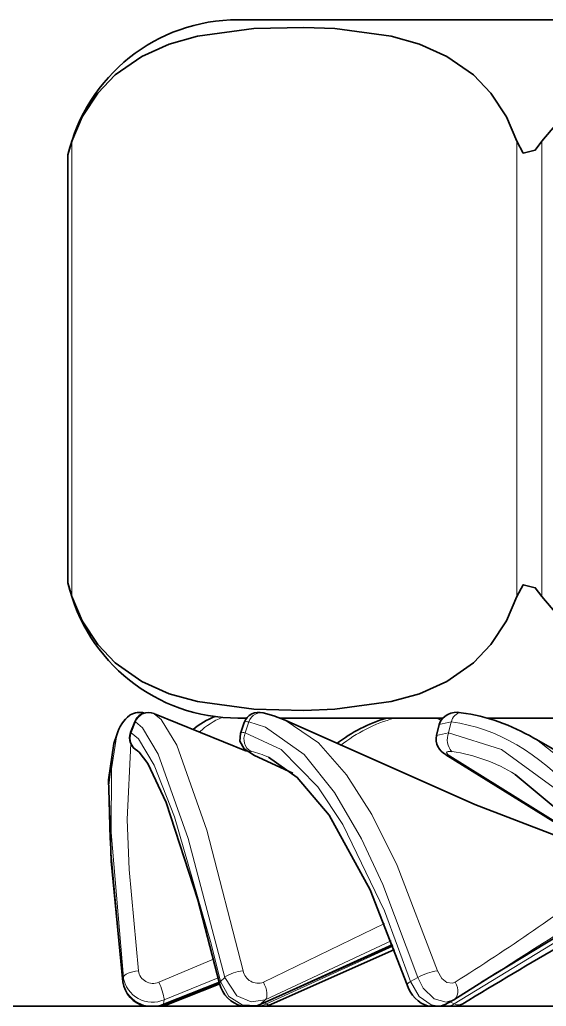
# Model space of a CAD drawing. Extents: x 315 to 857, y 212 to 651.
# Drawn here: x 450.466 to 452.277, y 225.786 to 229.177 of the extents above; entities that cross this region are included whole.
import ezdxf

# ---------------------------------------------------------------- set-up
doc = ezdxf.new("R2010")
doc.units = 0

msp = doc.modelspace()

# ---------------------------------------------------------------- linework, layer by layer
at = {"color": 7, "lineweight": 35, "ltscale": 0.009401}
msp.add_line((451.2166, 229.1768), (451.5926, 229.1768), dxfattribs=at)
at = {"color": 7, "lineweight": 35, "ltscale": 0.11937}
msp.add_line((451.5926, 229.1768), (456.3674, 229.1768), dxfattribs=at)
at = {"color": 7, "lineweight": 35, "ltscale": 0.001228}
for p, q in [((450.6454, 228.7594), (450.632, 228.7121)), ((450.6454, 227.1941), (450.632, 227.2414))]:
    msp.add_line(p, q, dxfattribs=at)
at = {"color": 7, "lineweight": 13, "ltscale": 0.039132}
for p, q in [((450.6454, 228.7594), (450.6454, 227.1941)), ((452.1754, 228.7594), (452.1754, 227.1941)), ((452.262, 228.7594), (452.262, 227.1941))]:
    msp.add_line(p, q, dxfattribs=at)
at = {"color": 7, "lineweight": 35, "ltscale": 0.036768}
msp.add_line((450.632, 228.7121), (450.632, 227.2414), dxfattribs=at)
at = {"color": 7, "lineweight": 13, "ltscale": 3.13386e-05}
msp.add_line((450.9272, 226.7926), (450.9283, 226.792), dxfattribs=at)
at = {"color": 7, "lineweight": 35, "ltscale": 0.008546}
msp.add_line((450.9293, 226.7919), (451.2461, 226.6635), dxfattribs=at)
at = {"color": 7, "lineweight": 35, "ltscale": 0.000948212}
msp.add_line((451.3396, 226.7848), (451.303, 226.7946), dxfattribs=at)
at = {"color": 7, "lineweight": 35, "ltscale": 0.001059}
msp.add_line((451.3792, 226.7697), (451.3396, 226.7848), dxfattribs=at)
at = {"color": 7, "lineweight": 35, "ltscale": 0.001002}
msp.add_line((450.8618, 226.7644), (450.8473, 226.727), dxfattribs=at)
at = {"color": 7, "lineweight": 13, "ltscale": 0.001003}
msp.add_line((450.8641, 226.764), (450.8497, 226.7265), dxfattribs=at)
at = {"color": 7, "lineweight": 13, "ltscale": 5.97095e-05}
msp.add_line((450.8618, 226.7644), (450.8641, 226.764), dxfattribs=at)
at = {"color": 7, "lineweight": 35, "ltscale": 0.000727844}
msp.add_line((451.2166, 226.7768), (451.2457, 226.7768), dxfattribs=at)
at = {"color": 7, "lineweight": 35, "ltscale": 0.000985937}
msp.add_line((451.2376, 226.7615), (451.2249, 226.7242), dxfattribs=at)
at = {"color": 7, "lineweight": 13, "ltscale": 0.000986885}
msp.add_line((451.2539, 226.764), (451.2415, 226.7265), dxfattribs=at)
at = {"color": 7, "lineweight": 35, "ltscale": 0.00575}
msp.add_line((451.3626, 226.7768), (451.5926, 226.7768), dxfattribs=at)
at = {"color": 7, "lineweight": 35, "ltscale": 0.008212}
msp.add_line((451.5926, 226.7768), (451.9211, 226.7768), dxfattribs=at)
at = {"color": 7, "lineweight": 35, "ltscale": 0.00096184}
msp.add_line((451.909, 226.7545), (451.8996, 226.7171), dxfattribs=at)
at = {"color": 7, "lineweight": 13, "ltscale": 0.000390812}
msp.add_line((451.9148, 226.7685), (451.9015, 226.7767), dxfattribs=at)
at = {"color": 7, "lineweight": 13, "ltscale": 0.001048}
msp.add_line((451.909, 226.7545), (451.9498, 226.764), dxfattribs=at)
at = {"color": 7, "lineweight": 13, "ltscale": 0.000963352}
msp.add_line((451.9498, 226.764), (451.9408, 226.7265), dxfattribs=at)
at = {"color": 7, "lineweight": 35, "ltscale": 0.018459}
msp.add_line((452.0744, 226.7768), (452.8128, 226.7768), dxfattribs=at)
at = {"color": 7, "lineweight": 35, "ltscale": 0.000807265}
msp.add_line((450.8003, 226.7198), (450.7901, 226.6892), dxfattribs=at)
at = {"color": 7, "lineweight": 13, "ltscale": 6.23198e-05}
msp.add_line((450.8497, 226.7265), (450.8473, 226.727), dxfattribs=at)
at = {"color": 7, "lineweight": 13, "ltscale": 0.001056}
msp.add_line((451.9408, 226.7265), (451.8996, 226.7171), dxfattribs=at)
at = {"color": 7, "lineweight": 35, "ltscale": 0.000257436}
msp.add_line((452.2427, 226.703), (452.2339, 226.7082), dxfattribs=at)
at = {"color": 7, "lineweight": 35, "ltscale": 0.003623}
msp.add_line((451.2735, 226.6479), (451.4051, 226.5872), dxfattribs=at)
at = {"color": 7, "lineweight": 13, "ltscale": 0.003448}
msp.add_line((451.2778, 226.6467), (451.403, 226.5889), dxfattribs=at)
at = {"color": 7, "lineweight": 13, "ltscale": 0.000342669}
msp.add_line((451.9448, 226.6467), (451.9317, 226.6508), dxfattribs=at)
at = {"color": 7, "lineweight": 35, "ltscale": 0.014263}
msp.add_line((451.9317, 226.6508), (452.4164, 226.3497), dxfattribs=at)
at = {"color": 7, "lineweight": 13, "ltscale": 0.013687}
msp.add_line((451.9448, 226.6467), (452.41, 226.3581), dxfattribs=at)
at = {"color": 7, "lineweight": 13, "ltscale": 0.011573}
msp.add_line((451.7204, 226.071), (451.3039, 225.869), dxfattribs=at)
at = {"color": 7, "lineweight": 13, "ltscale": 0.012428}
msp.add_line((451.2956, 225.7943), (451.7483, 225.9996), dxfattribs=at)
at = {"color": 7, "lineweight": 13, "ltscale": 0.011962}
msp.add_line((451.7438, 226.0114), (451.3106, 225.8082), dxfattribs=at)
at = {"color": 7, "lineweight": 13, "ltscale": 0.010462}
msp.add_line((451.9606, 225.7943), (452.3174, 226.013), dxfattribs=at)
at = {"color": 7, "lineweight": 35, "ltscale": 0.012517}
msp.add_line((451.7492, 225.997), (451.2924, 225.7921), dxfattribs=at)
at = {"color": 7, "lineweight": 13, "ltscale": 0.011984}
msp.add_line((451.3145, 225.7943), (451.7508, 225.9928), dxfattribs=at)
at = {"color": 7, "lineweight": 35, "ltscale": 0.011646}
msp.add_line((451.7552, 225.981), (451.3294, 225.7921), dxfattribs=at)
at = {"color": 7, "lineweight": 13, "ltscale": 0.005108}
msp.add_line((451.1327, 225.9479), (450.9443, 225.869), dxfattribs=at)
at = {"color": 7, "lineweight": 35, "ltscale": 0.004242}
msp.add_line((452.1025, 225.8996), (451.959, 225.8091), dxfattribs=at)
at = {"color": 7, "lineweight": 13, "ltscale": 0.000352029}
msp.add_line((450.8212, 225.8717), (450.8229, 225.8857), dxfattribs=at)
at = {"color": 7, "lineweight": 35, "ltscale": 0.005201}
msp.add_line((451.1525, 225.868), (450.9592, 225.7912), dxfattribs=at)
at = {"color": 7, "lineweight": 13, "ltscale": 0.005148}
msp.add_line((450.9607, 225.7943), (451.1518, 225.871), dxfattribs=at)
at = {"color": 7, "lineweight": 13, "ltscale": 0.005026}
msp.add_line((451.149, 225.8845), (450.963, 225.8082), dxfattribs=at)
at = {"color": 7, "lineweight": 13, "ltscale": 0.004987}
msp.add_line((450.9672, 225.7943), (451.1523, 225.8686), dxfattribs=at)
at = {"color": 7, "lineweight": 35, "ltscale": 0.00489}
msp.add_line((451.1538, 225.8632), (450.972, 225.7911), dxfattribs=at)
at = {"color": 7, "lineweight": 13, "ltscale": 0.000501773}
msp.add_line((451.1566, 225.8717), (451.1711, 225.8857), dxfattribs=at)
at = {"color": 7, "lineweight": 13, "ltscale": 0.000724587}
msp.add_line((451.8099, 225.8717), (451.8353, 225.8857), dxfattribs=at)
at = {"color": 7, "lineweight": 13, "ltscale": 0.000353578}
msp.add_line((450.9607, 225.7943), (450.963, 225.8082), dxfattribs=at)
at = {"color": 7, "lineweight": 13, "ltscale": 0.000512874}
msp.add_line((451.2956, 225.7943), (451.3106, 225.8082), dxfattribs=at)
at = {"color": 7, "lineweight": 13, "ltscale": 0.000215483}
msp.add_line((451.3145, 225.7943), (451.3072, 225.7988), dxfattribs=at)
at = {"color": 7, "lineweight": 35, "ltscale": 0.000723988}
msp.add_line((451.9291, 225.7928), (451.9546, 225.8065), dxfattribs=at)
at = {"color": 7, "lineweight": 13, "ltscale": 0.000432022}
msp.add_line((451.9606, 225.7943), (451.9449, 225.8013), dxfattribs=at)
at = {"color": 7, "lineweight": 35, "ltscale": 0.00012804}
msp.add_line((451.9546, 225.8065), (451.959, 225.8091), dxfattribs=at)
at = {"color": 7, "lineweight": 35, "ltscale": 0.000487718}
msp.add_line((451.9894, 225.7948), (451.9716, 225.7869), dxfattribs=at)
at = {"color": 7, "lineweight": 35}
msp.add_line((453.792, 225.7869), (397.412, 225.7869), dxfattribs=at)
at = {"color": 7, "lineweight": 35, "ltscale": 0.00034937}
msp.add_line((450.9459, 225.7869), (450.9592, 225.7912), dxfattribs=at)
at = {"color": 7, "lineweight": 35, "ltscale": 0.000346231}
msp.add_line((450.9588, 225.7869), (450.972, 225.7911), dxfattribs=at)
at = {"color": 7, "lineweight": 13, "ltscale": 8.56465e-05}
msp.add_line((450.9592, 225.7912), (450.9607, 225.7943), dxfattribs=at)
at = {"color": 7, "lineweight": 13, "ltscale": 0.000142202}
msp.add_line((450.972, 225.7911), (450.9672, 225.7943), dxfattribs=at)
at = {"color": 7, "lineweight": 35, "ltscale": 0.000390066}
msp.add_line((451.2777, 225.7869), (451.2924, 225.7921), dxfattribs=at)
at = {"color": 7, "lineweight": 35, "ltscale": 0.00038347}
msp.add_line((451.3294, 225.7921), (451.315, 225.7869), dxfattribs=at)
at = {"color": 7, "lineweight": 35, "ltscale": 0.000395698}
msp.add_line((451.9144, 225.7869), (451.9291, 225.7928), dxfattribs=at)
at = {"color": 7, "lineweight": 35}
for points in [[(450.6454, 228.7594), (450.6806, 228.8425), (450.7343, 228.9243), (450.7947, 228.9872), (450.886, 229.0508), (450.9802, 229.0929), (451.0771, 229.1202), (451.2708, 229.1463), (451.4429, 229.1506)], [(452.1754, 228.7594), (452.1403, 228.8425), (452.0865, 228.9243), (452.0261, 228.9872), (451.9348, 229.0508), (451.8406, 229.0929), (451.7438, 229.1202), (451.55, 229.1463), (451.4429, 229.1506)], [(452.262, 228.7594), (452.3323, 228.8425), (452.4397, 228.9243), (452.5606, 228.9872), (452.7432, 229.0508), (452.9316, 229.0929), (453.1253, 229.1202), (453.5128, 229.1463), (454.127, 229.1442), (454.537, 229.1107), (454.7412, 229.0753), (455.0163, 228.9902), (455.1441, 228.9245), (455.2426, 228.8509), (455.322, 228.7594)], [(452.262, 228.7594), (452.2391, 228.7289), (452.1976, 228.7184), (452.1754, 228.7594)], [(452.262, 227.1941), (452.2391, 227.2246), (452.1976, 227.2351), (452.1754, 227.1941)], [(450.6454, 227.1941), (450.6806, 227.1111), (450.7343, 227.0292), (450.7947, 226.9663), (450.886, 226.9027), (450.9802, 226.8607), (451.0771, 226.8333), (451.2708, 226.8072), (451.4429, 226.8029)], [(452.1754, 227.1941), (452.1403, 227.1111), (452.0865, 227.0292), (452.0261, 226.9663), (451.9348, 226.9027), (451.8406, 226.8607), (451.7438, 226.8333), (451.55, 226.8072), (451.4429, 226.8029)], [(452.262, 227.1941), (452.3323, 227.1111), (452.4397, 227.0292), (452.5606, 226.9663), (452.7432, 226.9027), (452.9316, 226.8607), (453.1253, 226.8333), (453.5128, 226.8072), (454.127, 226.8093), (454.537, 226.8428), (454.7412, 226.8782), (455.0163, 226.9633), (455.1441, 227.0291), (455.2426, 227.1026), (455.322, 227.1941)], [(451.3792, 226.7697), (452.0311, 226.48), (452.3033, 226.3754), (452.4231, 226.3406)], [(451.274, 226.6477), (451.2374, 226.671), (451.2231, 226.698), (451.2249, 226.7242)], [(450.7901, 226.6892), (450.7719, 226.5645), (450.7802, 226.2846), (450.8212, 225.8702)], [(452.2427, 226.703), (452.6584, 226.465), (452.905, 226.3542), (452.9873, 226.3306)], [(450.8708, 226.6645), (450.8773, 226.6593), (450.9062, 226.621), (450.9701, 226.4866), (451.0786, 226.1525), (451.1534, 225.8643)], [(451.3211, 226.6423), (451.4207, 226.5732), (451.5301, 226.4429), (451.6711, 226.1864), (451.7981, 225.8601)], [(452.1704, 226.5831), (452.3423, 226.4392), (452.5017, 226.2221), (452.6607, 225.899), (452.6772, 225.8578)], [(452.5444, 226.1473), (452.3266, 226.0337), (452.0542, 225.8696)]]:
    msp.add_lwpolyline(points, dxfattribs=at)
at = {"color": 7, "lineweight": 13}
for points in [[(451.2341, 225.9081), (451.1091, 226.3917), (451.0064, 226.6833), (450.9529, 226.7714), (450.9283, 226.792)], [(451.1711, 225.8857), (451.0457, 226.363), (450.9423, 226.6531), (450.8887, 226.7428), (450.8641, 226.764)], [(451.8353, 225.8857), (451.7152, 226.2055), (451.6419, 226.3619), (451.5491, 226.521), (451.4438, 226.6514), (451.3108, 226.7459), (451.2539, 226.764)], [(451.9023, 225.9081), (451.7635, 226.2706), (451.6765, 226.4451), (451.5895, 226.5816), (451.4931, 226.6916), (451.3792, 226.7697)], [(450.8229, 225.8857), (450.7805, 226.3834), (450.7814, 226.6027), (450.8003, 226.7198)], [(450.8497, 226.7265), (450.8743, 226.705), (450.9289, 226.6147), (450.9989, 226.4376), (451.1247, 226.0009), (451.1566, 225.8717)], [(451.2415, 226.7265), (451.3647, 226.6686), (451.4914, 226.5408), (451.5777, 226.4114), (451.7204, 226.115), (451.8099, 225.8717)], [(451.9408, 226.7265), (452.1228, 226.6683), (452.3007, 226.5395), (452.415, 226.411), (452.514, 226.2648), (452.5979, 226.1106), (452.7023, 225.8717)], [(450.7901, 226.6892), (450.7719, 226.5364), (450.7757, 226.3629), (450.8212, 225.8717)], [(450.8745, 225.9081), (450.843, 226.257), (450.8355, 226.4285), (450.848, 226.69)], [(452.7983, 225.9081), (452.7214, 226.0897), (452.6294, 226.2693), (452.5185, 226.4406), (452.3892, 226.5891), (452.2427, 226.703)], [(451.2619, 226.662), (451.257, 226.6627), (451.2555, 226.6625), (451.2545, 226.6617), (451.2553, 226.66), (451.2622, 226.6548), (451.2778, 226.6467)], [(451.953, 226.662), (451.9396, 226.6623), (451.9356, 226.6609), (451.9346, 226.6598), (451.9341, 226.6584), (451.9344, 226.6564), (451.938, 226.6516), (451.9448, 226.6467)], [(451.9637, 225.869), (451.9546, 225.8654), (451.9351, 225.8686), (451.9174, 225.8821), (451.9023, 225.9081)], [(451.1566, 225.8717), (451.185, 225.8206), (451.2316, 225.7915), (451.282, 225.7895), (451.2956, 225.7943)], [(451.3106, 225.8082), (451.2615, 225.8016), (451.2131, 225.8222), (451.1711, 225.8857)], [(451.8099, 225.8717), (451.8398, 225.8205), (451.8814, 225.7913), (451.909, 225.7871), (451.9316, 225.7943)], [(451.9575, 225.8082), (451.9327, 225.8006), (451.8915, 225.8123), (451.8536, 225.8489), (451.8353, 225.8857)]]:
    msp.add_lwpolyline(points, dxfattribs=at)
at = {"color": 7, "lineweight": 35}
for centre, radius, start, end in [((451.2166, 228.5768), 0.6, 90, 166.961), ((451.2166, 227.3768), 0.6, 193.039, 270), ((450.9226, 226.6872), 0.1264, 128.0029, 165.0358), ((450.8784, 226.7336), 0.0628, 74.642, 120.9933), ((450.9086, 226.7458), 0.0504, 67.2134, 158.3764), ((451.2403, 226.52), 0.2815, 111.4475, 129.2571), ((451.2878, 226.743), 0.0536, 73.5665, 159.7007), ((451.9671, 226.7351), 0.0617, 74.196, 161.5588), ((451.8948, 226.1382), 0.6631, 59.253, 82.2612), ((451.8819, 226.2637), 0.5358, 106.7627, 127.424), ((450.8947, 226.7092), 0.0507, 159.4814, 241.9302), ((451.9585, 226.7054), 0.0604, 168.7121, 243.845), ((459.9962, 212.6756), 15.3695, 119.88628, 121.3963), ((450.919, 225.8831), 0.0987, 187.4992, 256.7798), ((451.2569, 225.8901), 0.1067, 194.012, 255.4303), ((451.9055, 225.8935), 0.1122, 197.2709, 252.5755)]:
    msp.add_arc(centre, radius, start, end, dxfattribs=at)
at = {"color": 7, "lineweight": 13}
for centre, radius, start, end in [((450.873, 226.7466), 0.0489, 68.189, 125.009), ((450.9104, 226.7457), 0.0497, 68.8698, 158.4434), ((451.2632, 226.5371), 0.2624, 112.6542, 132.9901), ((451.296, 226.752), 0.0432, 69.4992, 164.158), ((451.9881, 226.7585), 0.0378, 96.1541, 171.8541), ((451.247, 226.7469), 0.0178, 67.8776, 122.8106), ((451.8961, 226.269), 0.5272, 105.6168, 128.2503), ((451.9034, 226.7493), 0.0275, 58.859, 93.8421), ((450.8949, 226.7072), 0.049, 156.8271, 247.2852), ((451.2343, 226.7092), 0.0182, 67.5466, 122.1323), ((451.2877, 226.7049), 0.0506, 154.9747, 239.0019), ((451.9964, 226.7021), 0.06, 156.2897, 222.6893), ((451.2032, 226.3874), 0.2809, 65.1878, 77.9371), ((451.8706, 226.0977), 0.5704, 58.3043, 81.6983), ((447.815, 232.4694), 7.7954, 302.15111, 306.8881), ((443.9525, 238.9667), 15.4001, 301.95193, 303.84131), ((458.4081, 215.7546), 11.9443, 119.43147, 121.90496), ((450.9242, 225.9155), 0.0505, 188.4363, 293.3186), ((451.2413, 225.7831), 0.1249, 93.2601, 124.3872), ((451.2867, 225.9185), 0.0531, 191.1391, 289.1964), ((451.9354, 225.698), 0.2128, 98.9519, 118.063), ((450.9211, 225.8887), 0.102, 189.6593, 292.7284), ((450.9228, 225.9024), 0.102, 189.4926, 293.1), ((450.7855, 225.7841), 0.1796, 7.7168, 28.117), ((451.1618, 225.8648), 0.00853, 126.8676, 183.6408), ((451.8153, 225.8529), 0.0191, 106.0074, 157.2328), ((451.9381, 225.8242), 0.0371, 252.2783, 306.954), ((451.9748, 225.8222), 0.0312, 243.2328, 298.0707), ((451.281, 225.8662), 0.0794, 270.7756, 294.9864), ((451.3243, 225.8072), 0.0161, 232.9888, 288.716)]:
    msp.add_arc(centre, radius, start, end, dxfattribs=at)
for centre, major_axis, ratio, start_param, end_param in [((435.2736, 143.552), (-16.7133, -83.2057), 0.082829, 3.012378, 3.14693), ((450.8726, 225.89), (0.0497, 0.0057), 0.357597, 1.491101, 3.059194), ((451.2864, 225.8514), (0.0211, -0.0453), 0.472412, 0.158529, 1.742935), ((451.9324, 225.8514), (0.0266, -0.0423), 0.717317, 6.233419, 7.817825)]:
    msp.add_ellipse(centre, major_axis=major_axis, ratio=ratio, start_param=start_param, end_param=end_param, dxfattribs=at)

doc.saveas('drawing.dxf')
